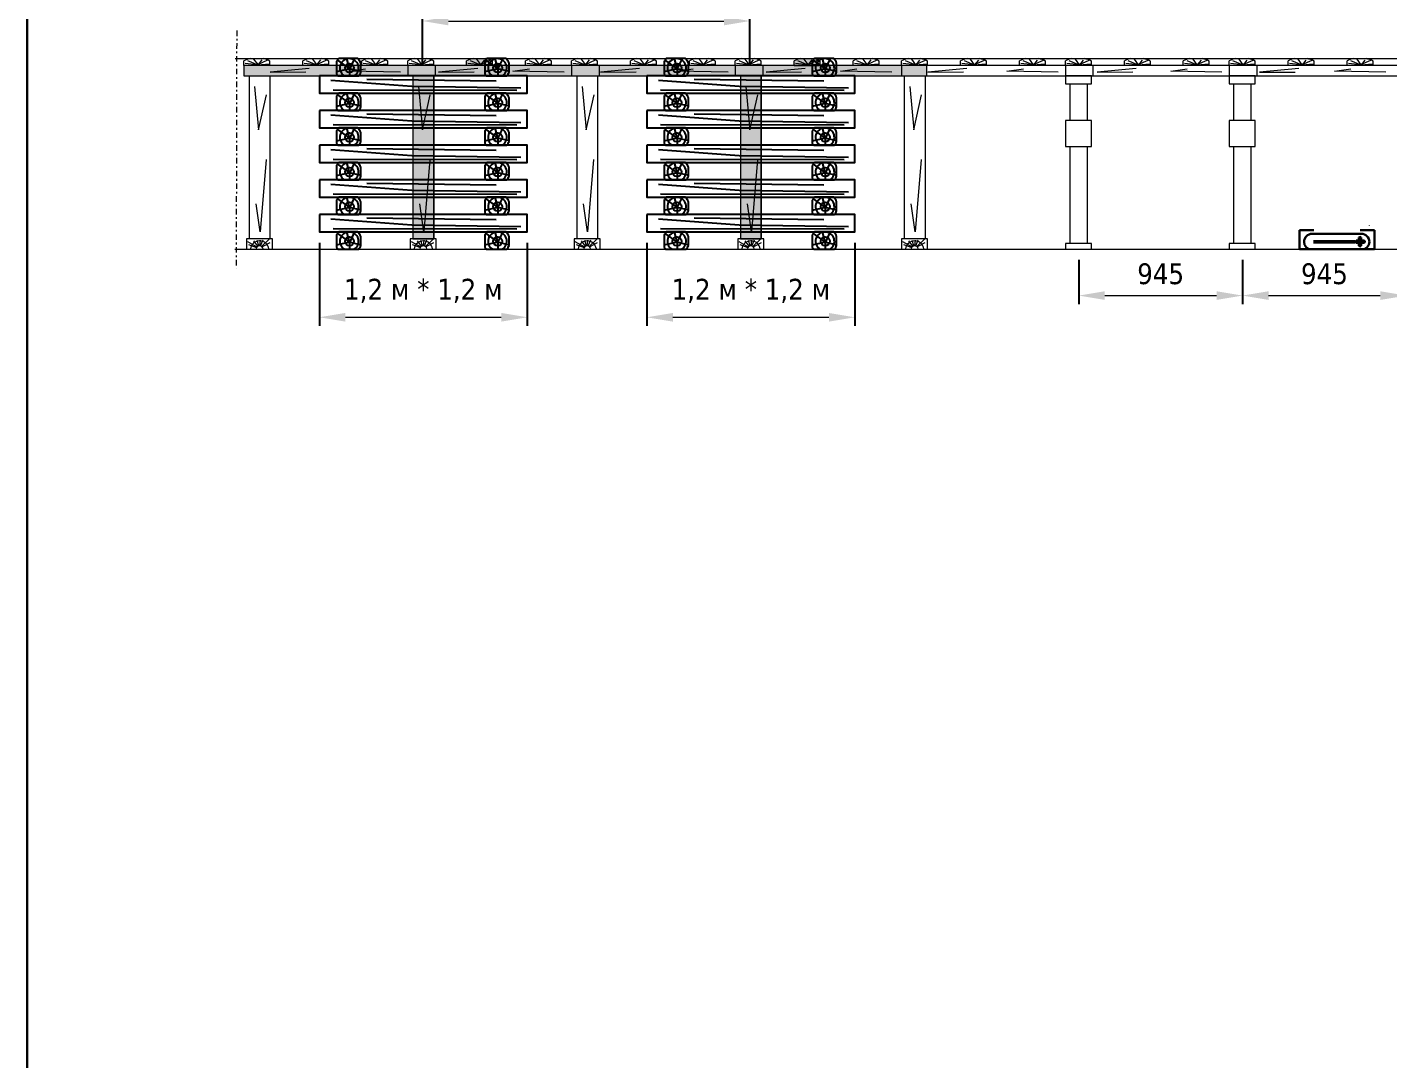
# Model space of a CAD drawing. Header units: millimetres. Extents: x 1757 to 4342, y -1901 to 53.
# Drawn here: x 3719.2 to 3797.7, y -597.7 to -538.2 of the extents above; entities that cross this region are included whole.
import ezdxf

# ---------------------------------------------------------------- set-up
doc = ezdxf.new("R2010")
doc.units = ezdxf.units.MM
doc.header["$LTSCALE"] = 0.1
doc.linetypes.add('DASHED', pattern=[0.75, 0.5, -0.25])
doc.linetypes.add('штрихпунктирная2', pattern=[12.7, 6.35, -3.175, 0, -3.175])
doc.styles.add('стиль', font='TAHOMA.TTF')
doc.dimstyles.new('Копия DIN', dxfattribs={"dimtxt": 2, "dimasz": 2.5, "dimexe": 0.5, "dimexo": 0.625, "dimtad": 0, "dimdec": 0, "dimlfac": 100, "dimzin": 4, "dimdsep": 46, "dimtxsty": 'стиль', "dimcen": 2.5, "dimclre": 256, "dimclrt": 256, "dimadec": 0, "dimazin": 2, "dimtfac": 1, "dimtdec": 0, "dimtmove": 0, "dimatfit": 3, "dimfxl": 1.25, "dimtvp": 1, "dimtolj": 1, "dimtzin": 0, "dimlwd": 0, "dimarcsym": 0})

# ---------------------------------------------------------------- blocks, each defined once
blk = doc.blocks.new('з0.15')
at = {"color": 7, "lineweight": 15}
for p, q in [((4545.833, -854.206), (4545.833, -853.942)), ((4546.206, -853.806), (4546.933, -853.806)), ((4547.333, -854.206), (4547.333, -853.956))]:
    blk.add_line(p, q, dxfattribs=at)
for points in [[(4547.193, -853.91), (4546.617, -854.17), (4545.91, -854.095)], [(4546.031, -853.919), (4546.626, -854.17), (4547.295, -854.105)], [(4546.858, -853.891), (4546.644, -854.16), (4546.412, -853.845)]]:
    blk.add_lwpolyline(points, dxfattribs=at)
for centre, radius, start, end in [((4546.451, -855.05), 1.269, 101.14815, 119.14223), ((4546.698, -855.035), 1.251, 59.50616, 79.18788)]:
    blk.add_arc(centre, radius, start, end, dxfattribs=at)
blk = doc.blocks.new('бутокост')
at = {"color": 7}
for p, q in [((2896.634, -913.655), (2896.634, -913.655)), ((2897.869, -913.655), (2896.757, -913.655)), ((2905.187, -913.655), (2905.187, -913.655)), ((2906.423, -913.655), (2905.311, -913.655)), ((2896.634, -913.83), (2896.634, -914.529)), ((2898.034, -914.434), (2898.034, -913.924)), ((2905.187, -913.83), (2905.187, -914.529)), ((2906.587, -914.434), (2906.587, -913.924)), ((2896.715, -914.655), (2897.912, -914.655)), ((2905.269, -914.655), (2906.465, -914.655)), ((2896.634, -915.655), (2896.634, -915.655)), ((2896.634, -915.83), (2896.634, -916.529)), ((2897.869, -915.655), (2896.757, -915.655)), ((2898.034, -916.434), (2898.034, -915.924)), ((2905.187, -915.655), (2905.187, -915.655)), ((2905.187, -915.83), (2905.187, -916.529)), ((2906.423, -915.655), (2905.311, -915.655)), ((2906.587, -916.434), (2906.587, -915.924)), ((2896.715, -916.655), (2897.912, -916.655)), ((2905.269, -916.655), (2906.465, -916.655)), ((2896.634, -917.655), (2896.634, -917.655)), ((2896.634, -917.83), (2896.634, -918.529)), ((2897.869, -917.655), (2896.757, -917.655)), ((2898.034, -918.434), (2898.034, -917.924)), ((2905.187, -917.655), (2905.187, -917.655)), ((2905.187, -917.83), (2905.187, -918.529)), ((2906.423, -917.655), (2905.311, -917.655)), ((2906.587, -918.434), (2906.587, -917.924)), ((2896.715, -918.655), (2897.912, -918.655)), ((2905.269, -918.655), (2906.465, -918.655)), ((2896.634, -919.655), (2896.634, -919.655)), ((2896.634, -919.83), (2896.634, -920.529)), ((2897.869, -919.655), (2896.757, -919.655)), ((2898.034, -920.434), (2898.034, -919.924)), ((2905.187, -919.655), (2905.187, -919.655)), ((2905.187, -919.83), (2905.187, -920.529)), ((2906.423, -919.655), (2905.311, -919.655)), ((2906.587, -920.434), (2906.587, -919.924)), ((2896.715, -920.655), (2897.912, -920.655)), ((2905.269, -920.655), (2906.465, -920.655)), ((2896.634, -921.655), (2896.634, -921.655)), ((2896.634, -921.83), (2896.634, -922.529)), ((2897.869, -921.655), (2896.757, -921.655)), ((2898.034, -922.434), (2898.034, -921.924)), ((2905.187, -921.655), (2905.187, -921.655)), ((2905.187, -921.83), (2905.187, -922.529)), ((2906.423, -921.655), (2905.311, -921.655)), ((2906.587, -922.434), (2906.587, -921.924)), ((2896.715, -922.655), (2897.912, -922.655)), ((2905.269, -922.655), (2906.465, -922.655)), ((2896.634, -923.655), (2896.634, -923.655)), ((2896.634, -923.83), (2896.634, -924.529)), ((2897.869, -923.655), (2896.757, -923.655)), ((2898.034, -924.434), (2898.034, -923.924)), ((2905.187, -923.655), (2905.187, -923.655)), ((2905.187, -923.83), (2905.187, -924.529)), ((2906.423, -923.655), (2905.311, -923.655)), ((2906.587, -924.434), (2906.587, -923.924)), ((2896.715, -924.655), (2897.912, -924.655)), ((2905.269, -924.655), (2906.465, -924.655))]:
    blk.add_line(p, q, dxfattribs=at)
for points in [[(2896.634, -914.395), (2897.415, -914.23), (2897.689, -913.655)], [(2897.208, -913.655), (2897.364, -914.23), (2898.034, -914.39)], [(2905.187, -914.395), (2905.969, -914.23), (2906.243, -913.655)], [(2905.762, -913.655), (2905.918, -914.23), (2906.587, -914.39)], [(2896.685, -913.744), (2897.381, -914.247), (2897.381, -914.655)], [(2905.239, -913.744), (2905.935, -914.247), (2905.935, -914.655)], [(2895.641, -914.655), (2895.641, -915.655), (2907.641, -915.655), (2907.641, -914.655), (2895.641, -914.655)], [(2896.313, -914.893), (2900.974, -915.241), (2907.273, -915.344)], [(2898.379, -914.841), (2905.853, -914.931)], [(2896.43, -915.448), (2907.028, -915.486)], [(2896.634, -916.395), (2897.415, -916.23), (2897.689, -915.655)], [(2896.685, -915.744), (2897.381, -916.247), (2897.381, -916.655)], [(2897.208, -915.655), (2897.364, -916.23), (2898.034, -916.39)], [(2905.187, -916.395), (2905.969, -916.23), (2906.243, -915.655)], [(2905.239, -915.744), (2905.935, -916.247), (2905.935, -916.655)], [(2905.762, -915.655), (2905.918, -916.23), (2906.587, -916.39)], [(2895.641, -916.655), (2895.641, -917.655), (2907.641, -917.655), (2907.641, -916.655), (2895.641, -916.655)], [(2898.379, -916.841), (2905.853, -916.931)], [(2896.313, -916.893), (2900.974, -917.241), (2907.273, -917.344)], [(2896.43, -917.448), (2907.028, -917.486)], [(2896.634, -918.395), (2897.415, -918.23), (2897.689, -917.655)], [(2896.685, -917.744), (2897.381, -918.247), (2897.381, -918.655)], [(2897.208, -917.655), (2897.364, -918.23), (2898.034, -918.39)], [(2905.187, -918.395), (2905.969, -918.23), (2906.243, -917.655)], [(2905.239, -917.744), (2905.935, -918.247), (2905.935, -918.655)], [(2905.762, -917.655), (2905.918, -918.23), (2906.587, -918.39)], [(2895.641, -918.655), (2895.641, -919.655), (2907.641, -919.655), (2907.641, -918.655), (2895.641, -918.655)], [(2896.313, -918.893), (2900.974, -919.241), (2907.273, -919.344)], [(2898.379, -918.841), (2905.853, -918.931)], [(2896.43, -919.448), (2907.028, -919.486)], [(2896.634, -920.395), (2897.415, -920.23), (2897.689, -919.655)], [(2896.685, -919.744), (2897.381, -920.247), (2897.381, -920.655)], [(2897.208, -919.655), (2897.364, -920.23), (2898.034, -920.39)], [(2905.187, -920.395), (2905.969, -920.23), (2906.243, -919.655)], [(2905.239, -919.744), (2905.935, -920.247), (2905.935, -920.655)], [(2905.762, -919.655), (2905.918, -920.23), (2906.587, -920.39)], [(2895.641, -920.655), (2895.641, -921.655), (2907.641, -921.655), (2907.641, -920.655), (2895.641, -920.655)], [(2896.313, -920.893), (2900.974, -921.241), (2907.273, -921.344)], [(2896.43, -921.448), (2907.028, -921.486)], [(2898.379, -920.841), (2905.853, -920.931)], [(2896.634, -922.395), (2897.415, -922.23), (2897.689, -921.655)], [(2896.685, -921.744), (2897.381, -922.247), (2897.381, -922.655)], [(2897.208, -921.655), (2897.364, -922.23), (2898.034, -922.39)], [(2905.187, -922.395), (2905.969, -922.23), (2906.243, -921.655)], [(2905.239, -921.744), (2905.935, -922.247), (2905.935, -922.655)], [(2905.762, -921.655), (2905.918, -922.23), (2906.587, -922.39)], [(2895.641, -922.655), (2895.641, -923.655), (2907.641, -923.655), (2907.641, -922.655), (2895.641, -922.655)], [(2896.313, -922.893), (2900.974, -923.241), (2907.273, -923.344)], [(2898.379, -922.841), (2905.853, -922.931)], [(2896.43, -923.448), (2907.028, -923.486)], [(2896.634, -924.395), (2897.415, -924.23), (2897.689, -923.655)], [(2896.685, -923.744), (2897.381, -924.247), (2897.381, -924.655)], [(2897.208, -923.655), (2897.364, -924.23), (2898.034, -924.39)], [(2905.187, -924.395), (2905.969, -924.23), (2906.243, -923.655)], [(2905.239, -923.744), (2905.935, -924.247), (2905.935, -924.655)], [(2905.762, -923.655), (2905.918, -924.23), (2906.587, -924.39)]]:
    blk.add_lwpolyline(points, dxfattribs=at)
for centre in [(2897.381, -914.196), (2905.935, -914.196), (2897.381, -916.196), (2905.935, -916.196), (2897.381, -918.196), (2905.935, -918.196), (2897.381, -920.196), (2905.935, -920.196), (2897.381, -922.196), (2905.935, -922.196), (2897.381, -924.196), (2905.935, -924.196)]:
    blk.add_circle(centre, 0.255, dxfattribs=at)
for centre, radius, start, end in [((2897.313, -914.179), 0.764, 136.66368, 152.79187), ((2897.364, -914.196), 0.543, 302.46062, 237.53938), ((2897.313, -914.179), 0.764, 19.51538, 43.33632), ((2905.867, -914.179), 0.764, 136.66368, 152.79187), ((2905.918, -914.196), 0.543, 302.46062, 237.53938), ((2905.867, -914.179), 0.764, 19.51538, 43.33632), ((2897.313, -914.179), 0.764, 321.52136, 340.48462), ((2905.867, -914.179), 0.764, 321.52136, 340.48462), ((2897.313, -914.179), 0.764, 207.20813, 218.47864), ((2905.867, -914.179), 0.764, 207.20813, 218.47864), ((2897.313, -916.179), 0.764, 136.66368, 152.79187), ((2897.364, -916.196), 0.543, 302.46062, 237.53938), ((2897.313, -916.179), 0.764, 19.51538, 43.33632), ((2905.867, -916.179), 0.764, 136.66368, 152.79187), ((2905.918, -916.196), 0.543, 302.46062, 237.53938), ((2905.867, -916.179), 0.764, 19.51538, 43.33632), ((2897.313, -916.179), 0.764, 207.20813, 218.47864), ((2897.313, -916.179), 0.764, 321.52136, 340.48462), ((2905.867, -916.179), 0.764, 207.20813, 218.47864), ((2905.867, -916.179), 0.764, 321.52136, 340.48462), ((2897.313, -918.179), 0.764, 136.66368, 152.79187), ((2897.364, -918.196), 0.543, 302.46062, 237.53938), ((2897.313, -918.179), 0.764, 19.51538, 43.33632), ((2905.867, -918.179), 0.764, 136.66368, 152.79187), ((2905.918, -918.196), 0.543, 302.46062, 237.53938), ((2905.867, -918.179), 0.764, 19.51538, 43.33632), ((2897.313, -918.179), 0.764, 207.20813, 218.47864), ((2897.313, -918.179), 0.764, 321.52136, 340.48462), ((2905.867, -918.179), 0.764, 207.20813, 218.47864), ((2905.867, -918.179), 0.764, 321.52136, 340.48462), ((2897.313, -920.179), 0.764, 136.66368, 152.79187), ((2897.364, -920.196), 0.543, 302.46062, 237.53938), ((2897.313, -920.179), 0.764, 19.51538, 43.33632), ((2905.867, -920.179), 0.764, 136.66368, 152.79187), ((2905.918, -920.196), 0.543, 302.46062, 237.53938), ((2905.867, -920.179), 0.764, 19.51538, 43.33632), ((2897.313, -920.179), 0.764, 207.20813, 218.47864), ((2897.313, -920.179), 0.764, 321.52136, 340.48462), ((2905.867, -920.179), 0.764, 207.20813, 218.47864), ((2905.867, -920.179), 0.764, 321.52136, 340.48462), ((2897.313, -922.179), 0.764, 136.66368, 152.79187), ((2897.364, -922.196), 0.543, 302.46062, 237.53938), ((2897.313, -922.179), 0.764, 19.51538, 43.33632), ((2905.867, -922.179), 0.764, 136.66368, 152.79187), ((2905.918, -922.196), 0.543, 302.46062, 237.53938), ((2905.867, -922.179), 0.764, 19.51538, 43.33632), ((2897.313, -922.179), 0.764, 207.20813, 218.47864), ((2897.313, -922.179), 0.764, 321.52136, 340.48462), ((2905.867, -922.179), 0.764, 207.20813, 218.47864), ((2905.867, -922.179), 0.764, 321.52136, 340.48462), ((2897.313, -924.179), 0.764, 136.66368, 152.79187), ((2897.364, -924.196), 0.543, 302.46062, 237.53938), ((2897.313, -924.179), 0.764, 19.51538, 43.33632), ((2905.867, -924.179), 0.764, 136.66368, 152.79187), ((2905.918, -924.196), 0.543, 302.46062, 237.53938), ((2905.867, -924.179), 0.764, 19.51538, 43.33632), ((2897.313, -924.179), 0.764, 207.20813, 218.47864), ((2897.313, -924.179), 0.764, 321.52136, 340.48462), ((2905.867, -924.179), 0.764, 207.20813, 218.47864), ((2905.867, -924.179), 0.764, 321.52136, 340.48462)]:
    blk.add_arc(centre, radius, start, end, dxfattribs=at)
blk = doc.blocks.new('*D430')
at = {"linetype": 'ByBlock', "lineweight": -2}
for p, q in [((3789.288, -551.582), (3789.288, -554.139)), ((3798.738, -551.582), (3798.738, -554.139))]:
    blk.add_line(p, q, dxfattribs=at)
at = {"color": 0, "linetype": 'ByBlock', "lineweight": 0}
blk.add_line((3790.788, -553.639), (3797.238, -553.639), dxfattribs=at)
at = {"color": 0, "lineweight": 0}
for points in [[(3790.788, -553.389), (3790.788, -553.889), (3789.288, -553.639)], [(3797.238, -553.389), (3797.238, -553.889), (3798.738, -553.639)]]:
    blk.add_solid(points, dxfattribs=at)
at = {"layer": 'Defpoints', "color": 0, "lineweight": 0}
for p in [(3789.288, -550.957), (3798.738, -550.957), (3798.738, -553.639)]:
    blk.add_point(p, dxfattribs=at)
at = {"lineweight": 15, "insert": (3794.013, -552.39), "char_height": 1.2, "attachment_point": 5, "style": 'стиль'}
blk.add_mtext('\\A1;945', dxfattribs=at)
blk = doc.blocks.new('*D431')
at = {"linetype": 'ByBlock', "lineweight": -2}
for p, q in [((3779.838, -551.582), (3779.838, -554.139)), ((3789.288, -551.582), (3789.288, -554.139))]:
    blk.add_line(p, q, dxfattribs=at)
at = {"color": 0, "linetype": 'ByBlock', "lineweight": 0}
blk.add_line((3781.338, -553.639), (3787.788, -553.639), dxfattribs=at)
at = {"color": 0, "lineweight": 0}
for points in [[(3781.338, -553.389), (3781.338, -553.889), (3779.838, -553.639)], [(3787.788, -553.389), (3787.788, -553.889), (3789.288, -553.639)]]:
    blk.add_solid(points, dxfattribs=at)
at = {"layer": 'Defpoints', "color": 0, "lineweight": 0}
for p in [(3779.838, -550.957), (3789.288, -550.957), (3789.288, -553.639)]:
    blk.add_point(p, dxfattribs=at)
at = {"lineweight": 15, "insert": (3784.563, -552.39), "char_height": 1.2, "attachment_point": 5, "style": 'стиль'}
blk.add_mtext('\\A1;945', dxfattribs=at)
blk = doc.blocks.new('*D432')
at = {"linetype": 'ByBlock', "lineweight": -2}
for p, q in [((3754.916, -550.59), (3754.916, -555.391)), ((3766.916, -550.59), (3766.916, -555.391))]:
    blk.add_line(p, q, dxfattribs=at)
at = {"color": 0, "linetype": 'ByBlock', "lineweight": 0}
blk.add_line((3756.416, -554.891), (3765.416, -554.891), dxfattribs=at)
at = {"color": 0, "lineweight": 0}
for points in [[(3756.416, -554.641), (3756.416, -555.141), (3754.916, -554.891)], [(3765.416, -554.641), (3765.416, -555.141), (3766.916, -554.891)]]:
    blk.add_solid(points, dxfattribs=at)
at = {"layer": 'Defpoints', "color": 0, "lineweight": 0}
for p in [(3754.916, -549.965), (3766.916, -549.965), (3766.916, -554.891)]:
    blk.add_point(p, dxfattribs=at)
at = {"lineweight": 0, "insert": (3760.916, -553.367), "char_height": 1.2, "attachment_point": 5, "style": 'стиль'}
blk.add_mtext('\\A1;1,2 м * 1,2 м', dxfattribs=at)
blk = doc.blocks.new('*D433')
at = {"linetype": 'ByBlock', "lineweight": -2}
for p, q in [((3736.016, -550.59), (3736.016, -555.391)), ((3748.016, -550.59), (3748.016, -555.391))]:
    blk.add_line(p, q, dxfattribs=at)
at = {"color": 0, "linetype": 'ByBlock', "lineweight": 0}
blk.add_line((3737.516, -554.891), (3746.516, -554.891), dxfattribs=at)
at = {"color": 0, "lineweight": 0}
for points in [[(3737.516, -554.641), (3737.516, -555.141), (3736.016, -554.891)], [(3746.516, -554.641), (3746.516, -555.141), (3748.016, -554.891)]]:
    blk.add_solid(points, dxfattribs=at)
at = {"layer": 'Defpoints', "color": 0, "lineweight": 0}
for p in [(3736.016, -549.965), (3748.016, -549.965), (3748.016, -554.891)]:
    blk.add_point(p, dxfattribs=at)
at = {"lineweight": 0, "insert": (3742.016, -553.367), "char_height": 1.2, "attachment_point": 5, "style": 'стиль'}
blk.add_mtext('\\A1;1,2 м * 1,2 м', dxfattribs=at)
blk = doc.blocks.new('*D434')
at = {"linetype": 'ByBlock', "lineweight": -2}
for p, q in [((3741.962, -540.331), (3741.962, -537.298)), ((3760.862, -540.34), (3760.862, -537.298))]:
    blk.add_line(p, q, dxfattribs=at)
at = {"color": 0, "linetype": 'ByBlock', "lineweight": 0}
blk.add_line((3743.462, -537.798), (3759.362, -537.798), dxfattribs=at)
at = {"color": 0, "lineweight": 0}
for points in [[(3743.462, -537.548), (3743.462, -538.048), (3741.962, -537.798)], [(3759.362, -537.548), (3759.362, -538.048), (3760.862, -537.798)]]:
    blk.add_solid(points, dxfattribs=at)
at = {"layer": 'Defpoints', "color": 0, "lineweight": 0}
for p in [(3760.862, -537.798), (3741.962, -540.956), (3760.862, -540.965)]:
    blk.add_point(p, dxfattribs=at)
at = {"lineweight": 0, "insert": (3751.412, -536.239), "char_height": 1.2, "attachment_point": 5, "style": 'стиль'}
blk.add_mtext('\\A1;через 1,89 м по осям', dxfattribs=at)

msp = doc.modelspace()

# ---------------------------------------------------------------- hatches: boundary and pattern name
at = {"lineweight": 15, "true_color": 0xffffff}
for points in [[(3731.666, -540.356), (3731.666, -540.956), (3742.726, -540.956), (3742.726, -540.356)], [(3741.116, -540.356), (3741.116, -540.956), (3752.176, -540.956), (3752.176, -540.356)], [(3750.566, -540.356), (3750.566, -540.956), (3761.626, -540.956), (3761.626, -540.356)], [(3760.016, -540.356), (3760.016, -540.956), (3771.076, -540.956), (3771.076, -540.356)], [(3760.316, -540.965), (3760.316, -550.356), (3761.516, -550.356), (3761.516, -540.965)]]:
    msp.add_hatch(color=7, dxfattribs=at).paths.add_polyline_path(points)
h = msp.add_hatch(color=7, dxfattribs=at)
edge = h.paths.add_edge_path()
edge.add_line((3744.516, -540.361), (3746.016, -540.361))
edge.add_line((3746.016, -540.361), (3746.016, -540.111))
edge.add_arc((3745.382, -541.19), 1.251, 59.50616, 79.18788)
edge.add_line((3745.616, -539.961), (3744.889, -539.961))
edge.add_arc((3745.134, -541.205), 1.269, 101.14815, 119.14223)
edge.add_line((3744.516, -540.097), (3744.516, -540.361))
h = msp.add_hatch(color=7, dxfattribs=at)
edge = h.paths.add_edge_path()
edge.add_line((3763.416, -540.361), (3764.916, -540.361))
edge.add_line((3764.916, -540.361), (3764.916, -540.111))
edge.add_arc((3764.282, -541.19), 1.251, 59.50616, 79.18788)
edge.add_line((3764.516, -539.961), (3763.789, -539.961))
edge.add_arc((3764.034, -541.205), 1.269, 101.14815, 119.14223)
edge.add_line((3763.416, -540.097), (3763.416, -540.361))
h = msp.add_hatch(color=7, dxfattribs=at)
h.paths.add_polyline_path([(3741.416, -540.956), (3741.416, -550.356), (3742.616, -550.356), (3742.616, -540.956)])
edge = h.paths.add_edge_path(flags=17)
edge.add_line((3741.416, -540.956), (3741.416, -550.356))

# ---------------------------------------------------------------- linework, layer by layer
at = {"color": 7, "linetype": 'ByBlock', "lineweight": 30}
msp.add_line((3719.16, -274.836), (3719.16, -684.836), dxfattribs=at)
at = {"color": 7, "linetype": 'штрихпунктирная2', "lineweight": 15, "ltscale": 0.5}
msp.add_line((3731.247, -538.348), (3731.217, -552.055), dxfattribs=at)
at = {"color": 7, "lineweight": 15}
for p, q in [((3731.155, -539.965), (3811.138, -539.965)), ((3763.416, -540.361), (3763.416, -540.097)), ((3763.789, -539.961), (3764.516, -539.961)), ((3764.916, -540.361), (3764.916, -540.111)), ((3731.966, -540.956), (3731.966, -550.356)), ((3733.166, -540.956), (3733.166, -550.356)), ((3741.416, -540.956), (3741.416, -550.356)), ((3742.616, -540.956), (3742.616, -550.356)), ((3750.866, -540.956), (3750.866, -550.356)), ((3752.066, -540.956), (3752.066, -550.356)), ((3760.316, -540.956), (3760.316, -550.356)), ((3761.516, -540.956), (3761.516, -550.356)), ((3769.766, -540.956), (3769.766, -550.356)), ((3770.966, -540.956), (3770.966, -550.356)), ((3779.317, -541.426), (3779.317, -543.547)), ((3780.317, -541.426), (3780.317, -543.547)), ((3788.767, -541.426), (3788.767, -543.547)), ((3789.767, -541.426), (3789.767, -543.547)), ((3779.317, -545.042), (3779.317, -550.633)), ((3780.317, -545.042), (3780.317, -550.633)), ((3788.767, -545.042), (3788.767, -550.633)), ((3789.767, -545.042), (3789.767, -550.633)), ((3731.13, -550.965), (3838.967, -550.965))]:
    msp.add_line(p, q, dxfattribs=at)
at = {"linetype": 'Continuous', "lineweight": 30}
for p, q in [((3793.402, -549.869), (3792.577, -549.873)), ((3792.577, -549.873), (3792.577, -550.965)), ((3796.069, -549.869), (3796.894, -549.873)), ((3796.894, -549.873), (3796.894, -550.965)), ((3796.894, -550.965), (3792.577, -550.965))]:
    msp.add_line(p, q, dxfattribs=at)
at = {"color": 0, "linetype": 'Continuous', "lineweight": 15}
msp.add_line((3796.592, -549.581), (3796.592, -549.602), dxfattribs=at)
at = {"color": 7, "linetype": 'DASHED', "lineweight": 15}
msp.add_line((3792.577, -550.418), (3792.574, -550.418), dxfattribs=at)
at = {"color": 0, "linetype": 'Continuous', "lineweight": 30}
for p, q in [((3796.124, -550.07), (3793.305, -550.07)), ((3795.431, -550.07), (3796.137, -550.07)), ((3796.605, -550.538), (3796.605, -550.544)), ((3796.183, -550.965), (3792.577, -550.965))]:
    msp.add_line(p, q, dxfattribs=at)
at = {"color": 7, "lineweight": 30}
for p, q in [((3795.843, -550.467), (3796.315, -550.467)), ((3795.843, -550.589), (3796.315, -550.589)), ((3796.001, -550.292), (3796.001, -550.467)), ((3796.001, -550.589), (3796.001, -550.764)), ((3796.123, -550.292), (3796.123, -550.467)), ((3796.123, -550.589), (3796.123, -550.764))]:
    msp.add_line(p, q, dxfattribs=at)
at = {"color": 7, "lineweight": 15}
for points in [[(3731.666, -540.356), (3731.666, -540.956), (3742.726, -540.956), (3742.726, -540.356), (3731.666, -540.356)], [(3741.116, -540.356), (3741.116, -540.956), (3752.176, -540.956), (3752.176, -540.356), (3741.116, -540.356)], [(3750.566, -540.356), (3750.566, -540.956), (3761.626, -540.956), (3761.626, -540.356), (3750.566, -540.356)], [(3760.016, -540.356), (3760.016, -540.956), (3771.076, -540.956), (3771.076, -540.356), (3760.016, -540.356)], [(3763.416, -540.361), (3764.916, -540.361)], [(3764.776, -540.065), (3764.2, -540.325), (3763.494, -540.25)], [(3763.614, -540.074), (3764.209, -540.325), (3764.878, -540.26)], [(3764.441, -540.046), (3764.228, -540.315), (3763.995, -539.999)], [(3769.617, -540.361), (3769.617, -540.961), (3780.677, -540.961), (3780.677, -540.361), (3769.617, -540.361)], [(3779.067, -540.361), (3779.067, -540.961), (3790.127, -540.961), (3790.127, -540.361), (3779.067, -540.361)], [(3788.517, -540.365), (3788.517, -540.965), (3799.577, -540.965), (3799.577, -540.365), (3788.517, -540.365)], [(3735.429, -540.533), (3733.175, -540.749), (3735.228, -540.734)], [(3740.698, -540.749), (3737.74, -540.691), (3738.688, -540.548)], [(3741.416, -540.956), (3741.416, -550.356), (3742.616, -550.356), (3742.616, -540.956), (3741.416, -540.956)], [(3745.154, -540.533), (3742.9, -540.749), (3744.953, -540.734)], [(3750.148, -540.749), (3747.19, -540.691), (3748.138, -540.548)], [(3754.49, -540.533), (3752.236, -540.749), (3754.289, -540.734)], [(3759.598, -540.749), (3756.64, -540.691), (3757.588, -540.548)], [(3760.316, -540.965), (3760.316, -550.356), (3761.516, -550.356), (3761.516, -540.965), (3760.316, -540.965)], [(3764.047, -540.533), (3761.793, -540.749), (3763.846, -540.734)], [(3769.048, -540.749), (3766.09, -540.691), (3767.038, -540.548)], [(3773.38, -540.538), (3771.126, -540.754), (3773.179, -540.739)], [(3778.648, -540.754), (3775.691, -540.696), (3776.639, -540.553)], [(3779.067, -540.97), (3779.067, -541.426), (3780.567, -541.426), (3780.567, -540.97), (3779.067, -540.97)], [(3783.155, -540.538), (3780.901, -540.754), (3782.954, -540.739)], [(3788.098, -540.754), (3785.141, -540.696), (3786.089, -540.553)], [(3788.517, -540.97), (3788.517, -541.426), (3790.017, -541.426), (3790.017, -540.97), (3788.517, -540.97)], [(3792.527, -540.543), (3790.273, -540.758), (3792.326, -540.744)], [(3797.548, -540.758), (3794.591, -540.7), (3795.539, -540.557)], [(3732.281, -541.578), (3732.511, -544.073), (3732.97, -542.066)], [(3741.731, -541.578), (3741.961, -544.073), (3742.42, -542.066)], [(3751.181, -541.578), (3751.411, -544.073), (3751.87, -542.066)], [(3760.631, -541.578), (3760.861, -544.073), (3761.32, -542.066)], [(3770.081, -541.578), (3770.311, -544.073), (3770.77, -542.066)], [(3779.067, -543.547), (3779.066, -545.042), (3780.567, -545.042), (3780.567, -543.547), (3779.067, -543.547)], [(3788.517, -543.547), (3788.516, -545.042), (3790.017, -545.042), (3790.017, -543.547), (3788.517, -543.547)], [(3732.941, -545.794), (3732.597, -549.953), (3732.367, -548.347)], [(3742.391, -545.794), (3742.047, -549.953), (3741.817, -548.347)], [(3751.841, -545.794), (3751.497, -549.953), (3751.267, -548.347)], [(3761.291, -545.794), (3760.947, -549.953), (3760.717, -548.347)], [(3770.741, -545.794), (3770.397, -549.953), (3770.167, -548.347)], [(3731.816, -550.356), (3731.816, -550.956), (3733.316, -550.956), (3733.316, -550.356), (3731.816, -550.356)], [(3731.866, -550.52), (3732.415, -550.835)], [(3731.926, -550.695), (3732.396, -550.861)], [(3732.465, -550.793), (3732.236, -550.482)], [(3732.526, -550.769), (3732.429, -550.451)], [(3732.577, -550.766), (3732.618, -550.434)], [(3732.629, -550.775), (3732.778, -550.414)], [(3733.146, -550.364), (3732.687, -550.805)], [(3733.156, -550.588), (3732.719, -550.835)], [(3741.266, -550.356), (3741.266, -550.956), (3742.766, -550.956), (3742.766, -550.356), (3741.266, -550.356)], [(3741.316, -550.52), (3741.865, -550.835)], [(3741.376, -550.695), (3741.846, -550.861)], [(3741.915, -550.793), (3741.686, -550.482)], [(3741.976, -550.769), (3741.879, -550.451)], [(3742.027, -550.766), (3742.068, -550.434)], [(3742.079, -550.775), (3742.228, -550.414)], [(3742.596, -550.364), (3742.137, -550.805)], [(3742.606, -550.588), (3742.169, -550.835)], [(3750.716, -550.356), (3750.716, -550.956), (3752.216, -550.956), (3752.216, -550.356), (3750.716, -550.356)], [(3750.766, -550.52), (3751.315, -550.835)], [(3750.826, -550.695), (3751.296, -550.861)], [(3751.365, -550.793), (3751.136, -550.482)], [(3751.426, -550.769), (3751.329, -550.451)], [(3751.477, -550.766), (3751.518, -550.434)], [(3751.529, -550.775), (3751.678, -550.414)], [(3752.046, -550.364), (3751.587, -550.805)], [(3752.056, -550.588), (3751.619, -550.835)], [(3760.166, -550.356), (3760.166, -550.956), (3761.666, -550.956), (3761.666, -550.356), (3760.166, -550.356)], [(3760.216, -550.52), (3760.765, -550.835)], [(3760.276, -550.695), (3760.746, -550.861)], [(3760.815, -550.793), (3760.586, -550.482)], [(3760.876, -550.769), (3760.779, -550.451)], [(3760.927, -550.766), (3760.968, -550.434)], [(3760.979, -550.775), (3761.128, -550.414)], [(3761.496, -550.364), (3761.037, -550.805)], [(3761.506, -550.588), (3761.069, -550.835)], [(3769.616, -550.356), (3769.616, -550.956), (3771.116, -550.956), (3771.116, -550.356), (3769.616, -550.356)], [(3769.666, -550.52), (3770.215, -550.835)], [(3769.726, -550.695), (3770.196, -550.861)], [(3770.265, -550.793), (3770.036, -550.482)], [(3770.326, -550.769), (3770.229, -550.451)], [(3770.377, -550.766), (3770.418, -550.434)], [(3770.429, -550.775), (3770.578, -550.414)], [(3770.946, -550.364), (3770.487, -550.805)], [(3770.956, -550.588), (3770.519, -550.835)]]:
    msp.add_lwpolyline(points, dxfattribs=at)
at = {"color": 7, "lineweight": 15, "ltscale": 0.4}
for points in [[(3779.067, -550.633), (3779.067, -550.965), (3780.567, -550.965), (3780.567, -550.633), (3779.067, -550.633)], [(3788.517, -550.633), (3788.517, -550.965), (3790.017, -550.965), (3790.017, -550.633), (3788.517, -550.633)]]:
    msp.add_lwpolyline(points, dxfattribs=at)
at = {"color": 0, "linetype": 'Continuous', "lineweight": 50}
msp.add_lwpolyline([(3795.808, -550.53), (3793.386, -550.53)], dxfattribs=at)
at = {"color": 7, "lineweight": 15}
for centre, radius, start, end in [((3764.034, -541.205), 1.269, 101.14815, 119.14223), ((3764.282, -541.19), 1.251, 59.50616, 79.18788), ((3732.572, -551.023), 0.537, 8.91252, 171.08748), ((3742.022, -551.023), 0.537, 8.91252, 171.08748), ((3751.472, -551.023), 0.537, 8.91252, 171.08748), ((3760.922, -551.023), 0.537, 8.91252, 171.08748), ((3770.372, -551.023), 0.537, 8.91252, 171.08748), ((3732.567, -550.965), 0.2, 7.43413, 172.56587), ((3742.017, -550.965), 0.2, 7.43413, 172.56587), ((3751.467, -550.965), 0.2, 7.43413, 172.56587), ((3760.917, -550.965), 0.2, 7.43413, 172.56587), ((3770.367, -550.965), 0.2, 7.43413, 172.56587)]:
    msp.add_arc(centre, radius, start, end, dxfattribs=at)
at = {"color": 0, "linetype": 'Continuous', "lineweight": 30}
for centre, radius, start, end in [((3793.305, -550.538), 0.468, 90, 180), ((3793.258, -550.544), 0.421, 180, 270), ((3796.137, -550.538), 0.468, 0, 90), ((3796.183, -550.544), 0.421, 270, 0)]:
    msp.add_arc(centre, radius, start, end, dxfattribs=at)
at = {"color": 7, "lineweight": 30}
for centre, start, end in [((3795.878, -550.528), 119.8267, 240.1733), ((3796.062, -550.327), 29.8267, 150.1733), ((3796.28, -550.528), 299.8267, 60.1733), ((3796.062, -550.729), 209.8267, 330.1733)]:
    msp.add_arc(centre, 0.0701, start, end, dxfattribs=at)

# ---------------------------------------------------------------- block references
at = {"color": 7, "lineweight": 15}
for p in [(-814.167, 313.845), (-810.767, 313.845), (-807.367, 313.845), (-804.717, 313.845), (-801.317, 313.845), (-797.917, 313.845), (-795.267, 313.845), (-791.867, 313.845), (-788.467, 313.845), (-785.817, 313.845), (-779.017, 313.845), (-776.216, 313.84), (-772.816, 313.84), (-769.416, 313.84), (-766.766, 313.84), (-763.366, 313.84), (-759.966, 313.84), (-757.316, 313.84), (-753.916, 313.84), (-750.516, 313.84)]:
    msp.add_blockref('з0.15', p, dxfattribs=at)
at = {"color": 1, "lineweight": 0}
for p in [(840.375, 373.689), (859.275, 373.689)]:
    msp.add_blockref('бутокост', p, dxfattribs=at)

# ---------------------------------------------------------------- dimensions: what is measured, and where the dimension line sits
at = {"color": 7, "lineweight": 0}
for base, p1, p2, text, picture, middle in [((3760.862, -537.798), (3741.962, -540.956), (3760.862, -540.965), 'через 1,89 м по осям', '*D434', (3751.412, -536.239)), ((3748.016, -554.891), (3736.016, -549.965), (3748.016, -549.965), '1,2 м * 1,2 м', '*D433', (3742.016, -553.367)), ((3766.916, -554.891), (3754.916, -549.965), (3766.916, -549.965), '1,2 м * 1,2 м', '*D432', (3760.916, -553.367))]:
    dim = msp.add_linear_dim(base=base, p1=p1, p2=p2, text=text, dimstyle='Копия DIN', override={"dimtxt": 1.2, "dimasz": 1.5}, dxfattribs=at)
    dim.commit()
    dim.dimension.update_dxf_attribs({"geometry": picture, "text_midpoint": middle})
at = {"color": 7, "lineweight": 15}
for base, p1, p2, picture, middle in [((3789.288, -553.639), (3779.838, -550.957), (3789.288, -550.957), '*D431', (3784.563, -552.39)), ((3798.738, -553.639), (3789.288, -550.957), (3798.738, -550.957), '*D430', (3794.013, -552.39))]:
    dim = msp.add_linear_dim(base=base, p1=p1, p2=p2, dimstyle='Копия DIN', override={"dimtxt": 1.2, "dimasz": 1.5}, dxfattribs=at)
    dim.commit()
    dim.dimension.update_dxf_attribs({"geometry": picture, "text_midpoint": middle})

doc.saveas('drawing.dxf')
